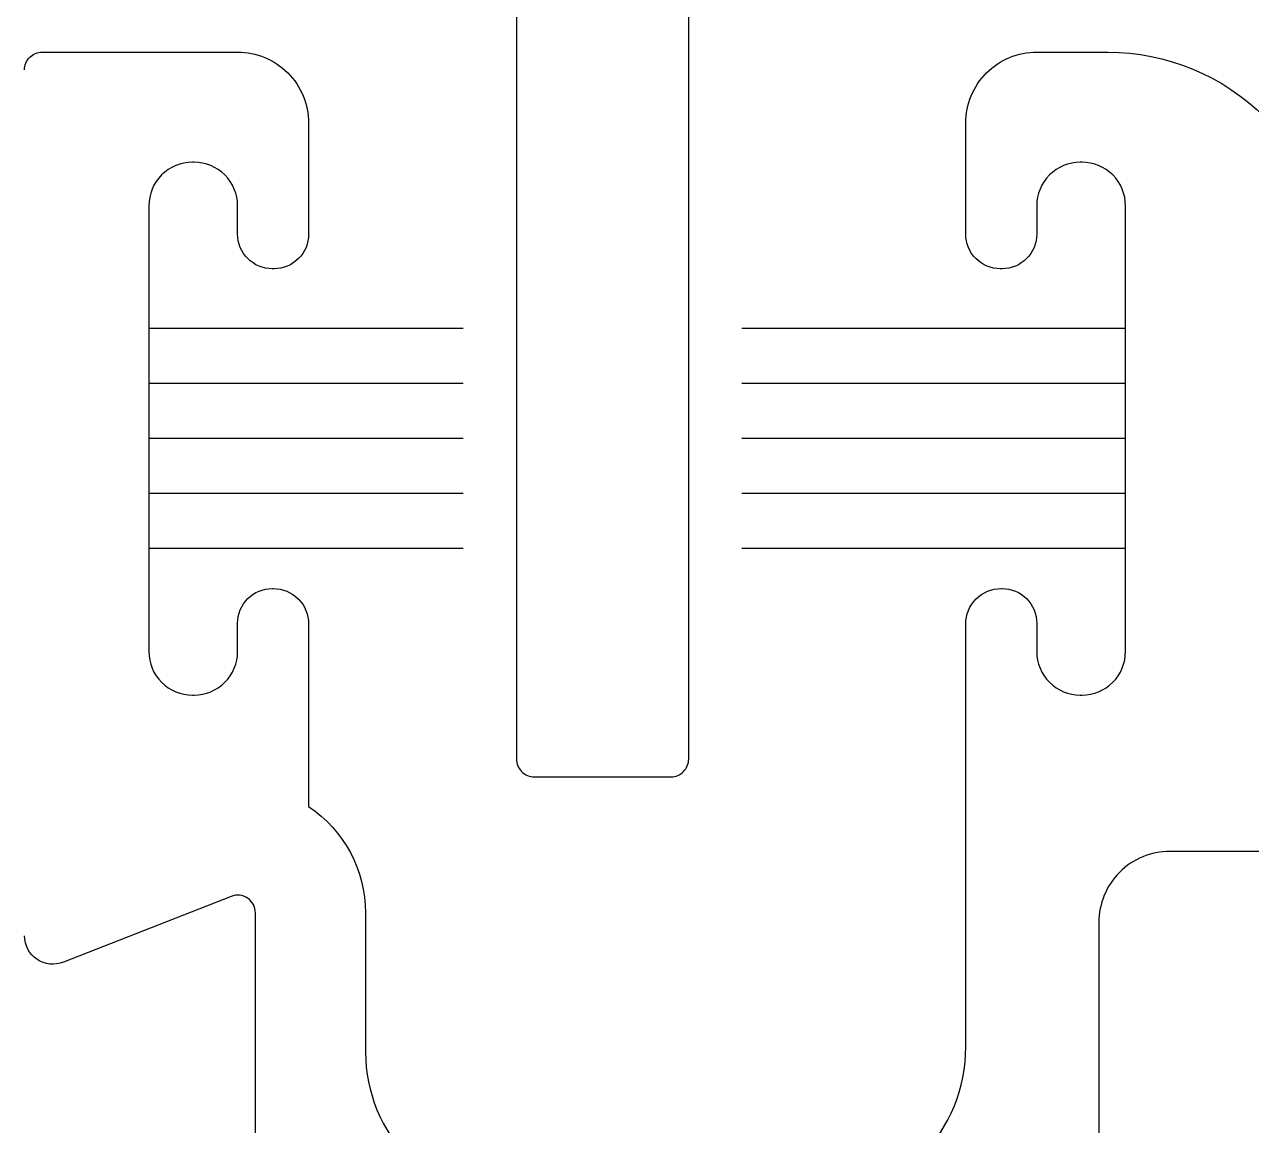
# Model space of a CAD drawing. Extents: x 0 to 79.8, y 0 to 38.2.
# Drawn here: x 72.976 to 73.667, y 29.751 to 30.371 of the extents above; entities that cross this region are included whole.
import ezdxf

# ---------------------------------------------------------------- set-up
doc = ezdxf.new("R2010")
doc.units = 0
doc.header["$MEASUREMENT"] = 0
doc.layers.get('0').update_dxf_attribs({"linetype": 'CONTINUOUS'})
for name, color, linetype in [('DIM', 4, 'CONTINUOUS'), ('FRAME', 1, 'CONTINUOUS'), ('SEAL', 7, 'CONTINUOUS'), ('VENT', 5, 'CONTINUOUS')]:
    doc.layers.add(name, color=color, linetype=linetype)

# ---------------------------------------------------------------- blocks, each defined once
blk = doc.blocks.new('3027 MAMMOTH B-RAIL')
at = {"color": 0}
blk.add_lwpolyline([(-0.677, 0.993), (-0.677, -4.116, 0.414214), (-0.667, -4.126), (-0.59, -4.126, 0.414214), (-0.58, -4.116), (-0.58, -2.649, -0.414214)], format="xyb", dxfattribs=at)
blk = doc.blocks.new('*U110')
at = {"layer": 'FRAME'}
for points in [[(0.69529, -0.44), (0.645, -0.44, 0.414214), (0.605, -0.48), (0.605, -0.68, -0.414214), (0.585, -0.7), (0.4357, -0.7), (0.36513, -0.7), (0.01, -0.7, -0.414214), (0, -0.69)], [(0, -0.656, -0.414214), (0.01, -0.646), (0.12, -0.646, 0.414214), (0.13, -0.636), (0.13, -0.47463, 0.528549), (0.11635, -0.46532), (0.02185, -0.50242, -0.528549), (0, -0.48753)], [(0, 0, -0.414214), (0.01, 0.01), (0.12, 0.01, -0.414214), (0.16, -0.03), (0.16, -0.0925, -0.414214), (0.1405, -0.112), (0.1395, -0.112, -0.414214), (0.12, -0.0925), (0.12, -0.0765, 0.414214), (0.0955, -0.052), (0.0945, -0.052, 0.414214), (0.07, -0.0765), (0.07, -0.3275, 0.414214), (0.0945, -0.352), (0.0955, -0.352, 0.414214), (0.12, -0.3275), (0.12, -0.3115, -0.414214), (0.1395, -0.292), (0.14, -0.292, -0.414214), (0.16, -0.312), (0.16, -0.41477, -0.250492), (0.192, -0.47463), (0.192, -0.553, 0.414214), (0.277, -0.638)], [(0.445, -0.638, 0.406851), (0.53, -0.54995), (0.53, -0.366), (0.53, -0.312, -0.414214), (0.55, -0.292), (0.5505, -0.292, -0.414214), (0.57, -0.3115), (0.57, -0.3275, 0.414214), (0.5945, -0.352), (0.5955, -0.352, 0.414214), (0.62, -0.3275), (0.62, -0.0765, 0.414214), (0.5955, -0.052), (0.5945, -0.052, 0.414214), (0.57, -0.0765), (0.57, -0.0925, -0.414214), (0.5505, -0.112), (0.5495, -0.112, -0.414214), (0.53, -0.0925), (0.53, -0.03, -0.414214), (0.57, 0.01), (0.59276, 0.01), (0.61, 0.01, -0.414214), (0.735, -0.115)]]:
    blk.add_lwpolyline(points, format="xyb", dxfattribs=at)
at = {"layer": 'SEAL'}
for p, q in [((0.247, -0.14552), (0.07, -0.14552)), ((0.62, -0.14552), (0.404, -0.14552)), ((0.247, -0.17652), (0.07, -0.17652)), ((0.62, -0.17652), (0.404, -0.17652)), ((0.247, -0.20752), (0.07, -0.20752)), ((0.62, -0.20752), (0.404, -0.20752)), ((0.247, -0.23852), (0.07, -0.23852)), ((0.62, -0.23852), (0.404, -0.23852)), ((0.247, -0.26952), (0.07, -0.26952)), ((0.62, -0.26952), (0.404, -0.26952))]:
    blk.add_line(p, q, dxfattribs=at)
at = {"layer": 'VENT'}
blk.add_blockref('3027 MAMMOTH B-RAIL', (0.954, 3.728), dxfattribs=at)

msp = doc.modelspace()

# ---------------------------------------------------------------- block references
at = {"layer": 'DIM'}
msp.add_blockref('*U110', (72.9758823, 30.3450213), dxfattribs=at)

doc.saveas('drawing.dxf')
